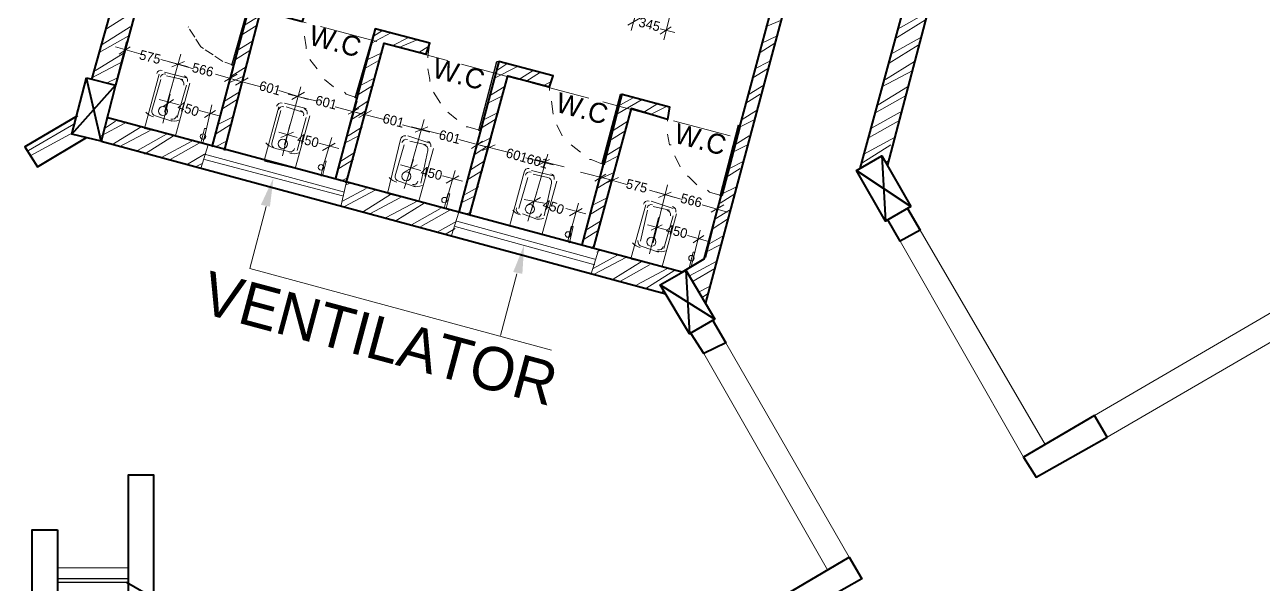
# Model space of a CAD drawing. Header units: millimetres. Extents: x 23593 to 241524, y 4405 to 182732.
# Drawn here: x 69162 to 82035, y 61997 to 67815 of the extents above; entities that cross this region are included whole.
import ezdxf

# ---------------------------------------------------------------- set-up
doc = ezdxf.new("R2010")
doc.units = ezdxf.units.MM
doc.linetypes.add('PDF_IMPORT', pattern=[1, 0.8, -0.2])
for name, color, linetype in [('PDF_0', 7, 'Continuous'), ('PDF_AR_DIMENSION', 7, 'Continuous'), ('PDF_AR_ELEVATION', 2, 'Continuous'), ('PDF_dimensions', 1, 'Continuous'), ('PDF_ST COLUMN', 1, 'Continuous'), ('PDF_Text', 7, 'Continuous'), ('PDF_wall', 7, 'Continuous'), ('PDF_WINDOW', 2, 'Continuous'), ('PDF_window1', 4, 'Continuous')]:
    doc.layers.add(name, color=color, linetype=linetype)
for name, color, linetype, true_color in [('PDF_AR_DOOR', 7, 'Continuous', 0x723939), ('PDF_AR_HATCH', 7, 'Continuous', 0x767676), ('PDF_dimension', 7, 'Continuous', 0x767676), ('PDF_hatch', 7, 'Continuous', 0x767676)]:
    doc.layers.add(name, color=color, linetype=linetype, true_color=true_color)
doc.styles.add('PDF Century Gothic', font='GOTHIC.TTF')

msp = doc.modelspace()

# ---------------------------------------------------------------- linework, layer by layer
at = {"layer": 'PDF_0', "color": 8, "lineweight": 5, "true_color": 0x767676}
for points in [[(75429, 67811), (75561, 67887)], [(70691, 67377), (70823, 67434)], [(71936, 67037), (72069, 67113)], [(73220, 66698), (73352, 66754)], [(74504, 66358), (74617, 66414)], [(75749, 66018), (75882, 66075)]]:
    msp.add_lwpolyline(points, close=True, dxfattribs=at)
for points in [[(75768, 67717), (75882, 67792)], [(70256, 67585), (70143, 67509)], [(71238, 67226), (71370, 67302)], [(71483, 67264), (71351, 67188)], [(70709, 67037), (70596, 66962)], [(71030, 66849), (71144, 66924)], [(72522, 66886), (72635, 66943)], [(72767, 66924), (72635, 66849)], [(71955, 66698), (71823, 66641)], [(72257, 66509), (72389, 66584)], [(73805, 66528), (73918, 66603)], [(74051, 66565), (73918, 66509)], [(73239, 66358), (73107, 66282)], [(73541, 66169), (73673, 66245)], [(75089, 66188), (75202, 66263)], [(75334, 66226), (75202, 66169)], [(74523, 66018), (74390, 65943)], [(76297, 65867), (76429, 65943)], [(74825, 65829), (74957, 65905)], [(75787, 65735), (75674, 65678)], [(76108, 65546), (76221, 65622)]]:
    msp.add_lwpolyline(points, dxfattribs=at)
at = {"layer": 'PDF_AR_DIMENSION', "color": 2, "lineweight": 13}
for points in [[(78468, 65678), (79770, 63451)], [(78260, 65565), (79544, 63319)], [(77732, 62280), (76448, 64508)], [(77505, 62148), (76221, 64395)]]:
    msp.add_lwpolyline(points, dxfattribs=at)
at = {"layer": 'PDF_AR_DOOR', "lineweight": 25}
for points in [[(71332, 67396), (71313, 67396), (71521, 68132), (71521, 68113)], [(72616, 67056), (72597, 67056), (72805, 67774)], [(73900, 66716), (73881, 66716), (74069, 67434), (74088, 67434)], [(75183, 66358), (75164, 66377), (75353, 67094), (75372, 67094)], [(76410, 66037), (76391, 66037), (76580, 66773), (76599, 66754)]]:
    msp.add_lwpolyline(points, close=True, dxfattribs=at)
at = {"layer": 'PDF_AR_DOOR', "linetype": 'PDF_IMPORT', "lineweight": 20, "ltscale": 120.869402}
msp.add_lwpolyline([(71332, 67396), (71219, 67434), (70993, 67585), (70860, 67792)], dxfattribs=at)
at = {"layer": 'PDF_AR_DOOR', "lineweight": 20}
for points in [[(72087, 67566), (72087, 67585), (72069, 67698)], [(73352, 67472), (73352, 67490), (73371, 67623)], [(72201, 67358), (72125, 67453)], [(73371, 67226), (73371, 67245), (73352, 67358)], [(72371, 67170), (72276, 67245)], [(74617, 67132), (74617, 67151), (74655, 67283)], [(72616, 67056), (72503, 67094), (72484, 67113)], [(73484, 67000), (73409, 67113)], [(74655, 66886), (74636, 67019)], [(75844, 66811), (75844, 66830), (75863, 66962)], [(73654, 66830), (73560, 66905)], [(73900, 66716), (73767, 66754), (73749, 66754)], [(74749, 66660), (74692, 66773)], [(74938, 66490), (74843, 66565)], [(75882, 66565), (75863, 66565), (75844, 66679)], [(75976, 66339), (75919, 66452)], [(75183, 66358), (75051, 66414), (75032, 66414)], [(76146, 66150), (76070, 66226), (76052, 66245)], [(76410, 66037), (76278, 66075), (76259, 66094)]]:
    msp.add_lwpolyline(points, dxfattribs=at)
at = {"layer": 'PDF_AR_ELEVATION', "linetype": 'PDF_IMPORT', "lineweight": 20, "ltscale": 760.004133}
msp.add_lwpolyline([(70766, 68189), (76561, 66641)], dxfattribs=at)
at = {"layer": 'PDF_AR_ELEVATION', "lineweight": 20}
for points in [[(82356, 64961), (80280, 63753)], [(80412, 63526), (82488, 64734)]]:
    msp.add_lwpolyline(points, dxfattribs=at)
at = {"layer": 'PDF_AR_HATCH', "lineweight": 5}
for points in [[(70011, 67774), (70313, 67962)], [(71446, 67811), (71597, 67906)], [(76863, 67792), (77033, 67868)], [(78222, 67679), (78524, 67868)], [(78241, 67774), (78543, 67943)], [(69954, 67604), (70256, 67792)], [(71427, 67717), (71578, 67811)], [(72767, 67623), (72975, 67736)], [(72786, 67698), (72880, 67755)], [(69935, 67528), (70238, 67698)], [(71370, 67547), (71521, 67641)], [(72994, 67604), (73145, 67679)], [(73069, 67585), (73239, 67660)], [(76807, 67528), (76958, 67623)], [(76825, 67623), (76976, 67698)], [(78147, 67415), (78449, 67604)], [(78166, 67509), (78468, 67679)], [(69898, 67339), (70200, 67528)], [(71351, 67453), (71502, 67547)], [(72729, 67453), (72880, 67528)], [(73258, 67528), (73352, 67585)], [(69860, 67264), (70181, 67434)], [(71313, 67283), (71464, 67377)], [(72691, 67358), (72861, 67453)], [(74051, 67264), (74277, 67377)], [(74069, 67339), (74183, 67415)], [(74296, 67245), (74447, 67339)], [(76731, 67264), (76882, 67358)], [(76750, 67358), (76901, 67434)], [(78071, 67170), (78392, 67339)], [(78109, 67245), (78411, 67434)], [(70011, 67207), (70124, 67264)], [(71276, 67207), (71446, 67283)], [(72654, 67188), (72805, 67264)], [(74371, 67226), (74523, 67321)], [(74560, 67188), (74636, 67226)], [(71238, 67019), (71389, 67113)], [(72635, 67094), (72786, 67188)], [(73975, 67000), (74126, 67075)], [(73994, 67075), (74145, 67170)], [(76656, 67000), (76807, 67094)], [(76693, 67094), (76844, 67188)], [(78015, 66905), (78317, 67075)], [(78034, 66981), (78336, 67170)], [(71219, 66943), (71370, 67037)], [(72578, 66924), (72729, 67019)], [(75315, 66886), (75580, 67037)], [(75353, 66981), (75485, 67056)], [(75598, 66905), (75749, 67000)], [(75674, 66886), (75825, 66962)], [(71162, 66773), (71313, 66849)], [(72559, 66830), (72710, 66924)], [(73900, 66735), (74051, 66830)], [(73937, 66830), (74088, 66905)], [(76599, 66754), (76750, 66830)], [(76618, 66830), (76769, 66924)], [(77958, 66735), (78260, 66905)], [(69199, 66509), (69690, 66792)], [(69218, 66452), (69671, 66698)], [(69954, 66660), (70200, 66792)], [(69992, 66735), (70105, 66811)], [(70068, 66565), (70370, 66754)], [(70143, 66547), (70464, 66716)], [(71144, 66679), (71295, 66773)], [(72522, 66660), (72673, 66754)], [(75259, 66622), (75410, 66716)], [(75278, 66716), (75429, 66811)], [(77939, 66641), (78241, 66811)], [(69294, 66339), (69803, 66641)], [(70332, 66509), (70634, 66679)], [(70407, 66471), (70709, 66660)], [(70577, 66433), (70898, 66603)], [(70672, 66414), (70974, 66584)], [(71144, 66547), (71257, 66603)], [(72484, 66584), (72635, 66660)], [(73843, 66471), (73994, 66565)], [(73862, 66565), (74013, 66641)], [(76523, 66490), (76674, 66565)], [(76542, 66565), (76693, 66660)], [(77864, 66377), (78166, 66565)], [(77883, 66471), (78203, 66641)], [(70842, 66358), (71030, 66471)], [(72446, 66396), (72597, 66490)], [(75183, 66377), (75334, 66452)], [(75202, 66452), (75353, 66547)], [(70936, 66339), (71011, 66377)], [(72427, 66320), (72578, 66414)], [(73767, 66207), (73918, 66301)], [(73786, 66301), (73937, 66396)], [(76448, 66226), (76599, 66320)], [(76486, 66320), (76637, 66396)], [(78109, 66377), (78128, 66396)], [(72446, 66188), (72522, 66226)], [(75108, 66112), (75259, 66207)], [(75127, 66207), (75296, 66282)], [(72465, 65980), (72710, 66112)], [(72484, 65924), (72805, 66094)], [(72503, 66150), (72540, 66169)], [(72673, 65867), (72975, 66056)], [(73711, 66037), (73881, 66131)], [(76391, 65961), (76542, 66056)], [(76410, 66056), (76561, 66131)], [(72748, 65848), (73069, 66018)], [(72918, 65810), (73239, 65980)], [(73012, 65773), (73314, 65961)], [(73692, 65961), (73843, 66037)], [(75051, 65848), (75202, 65943)], [(75070, 65943), (75221, 66018)], [(73182, 65735), (73484, 65905)], [(73277, 65716), (73579, 65886)], [(73749, 65848), (73805, 65867)], [(76316, 65697), (76467, 65792)], [(76335, 65792), (76486, 65886)], [(73447, 65659), (73654, 65773)], [(73541, 65641), (73635, 65697)], [(74976, 65584), (75127, 65678)], [(74994, 65678), (75145, 65773)], [(76259, 65527), (76429, 65622)], [(75051, 65489), (75070, 65508)], [(75070, 65282), (75315, 65414)], [(75108, 65452), (75145, 65471)], [(76240, 65452), (76391, 65527)], [(75089, 65225), (75410, 65395)], [(75278, 65169), (75580, 65357)], [(75353, 65150), (75655, 65320)], [(75523, 65112), (75844, 65282)], [(76070, 65206), (76354, 65357)], [(76108, 65150), (76335, 65282)], [(75617, 65074), (75919, 65263)], [(75787, 65036), (75806, 65055)], [(76165, 65036), (76278, 65093)], [(76203, 64980), (76259, 65018)]]:
    msp.add_lwpolyline(points, dxfattribs=at)
at = {"layer": 'PDF_dimension', "lineweight": 5}
for points in [[(75995, 68415), (75806, 67660)], [(75617, 68302), (75466, 67755), (75617, 68321)], [(75919, 67736), (75768, 67774)], [(70068, 67056), (70219, 67641)], [(70105, 67585), (70370, 67509)], [(70860, 67377), (70577, 67453)], [(70653, 67434), (70917, 67358)], [(71162, 66754), (71332, 67358)], [(71408, 67226), (71144, 67302)], [(71295, 66716), (71446, 67321)], [(71332, 67245), (71616, 67170)], [(70596, 66792), (70672, 67094)], [(72106, 67037), (71804, 67132)], [(71899, 67094), (72201, 67019)], [(70558, 67037), (70766, 66981)], [(71030, 66641), (71106, 66981)], [(72673, 66886), (72389, 66962)], [(72446, 66414), (72616, 67019)], [(72559, 66377), (72729, 66981)], [(71181, 66867), (70974, 66924)], [(72597, 66905), (72899, 66830)], [(71804, 66698), (71993, 66641)], [(71842, 66452), (71918, 66773)], [(73371, 66698), (73088, 66773)], [(73182, 66754), (73484, 66679)], [(72427, 66528), (72220, 66584)], [(72257, 66320), (72352, 66641)], [(73956, 66547), (73673, 66622)], [(73730, 66075), (73881, 66660)], [(73843, 66037), (74013, 66641)], [(73881, 66565), (74183, 66490)], [(74655, 66358), (74371, 66433)], [(73069, 66358), (73277, 66301)], [(73107, 66112), (73201, 66414)], [(73541, 65980), (73635, 66301)], [(74466, 66414), (74768, 66339)], [(75013, 65735), (75164, 66320)], [(75127, 65697), (75296, 66301)], [(73711, 66188), (73503, 66245)], [(75240, 66207), (74938, 66282)], [(75164, 66226), (75429, 66150)], [(74390, 65773), (74485, 66075)], [(75919, 66018), (75655, 66094)], [(75731, 66075), (75995, 65999)], [(74353, 65999), (74560, 65961)], [(74825, 65622), (74919, 65961)], [(76467, 65867), (76203, 65943)], [(76240, 65395), (76391, 65999)], [(74994, 65848), (74787, 65905)], [(75655, 65433), (75749, 65810)], [(75636, 65735), (75844, 65678)], [(76108, 65376), (76184, 65678)], [(76259, 65565), (76052, 65622)]]:
    msp.add_lwpolyline(points, dxfattribs=at)
for points in [[(70785, 67509), (70615, 66905)], [(72031, 67170), (71861, 66565)], [(73314, 66830), (73145, 66226)], [(74598, 66471), (74428, 65886)], [(75844, 66150), (75693, 65546)]]:
    msp.add_lwpolyline(points, close=True, dxfattribs=at)
at = {"layer": 'PDF_dimensions', "lineweight": 13}
for points in [[(71068, 66565), (70993, 66320)], [(71030, 66471), (72484, 66075)], [(71030, 66414), (72465, 66037)], [(72503, 66169), (72446, 65924)], [(73673, 65867), (73598, 65622)], [(73635, 65716), (75089, 65320)], [(73654, 65773), (75089, 65376)], [(75127, 65471), (75051, 65225)]]:
    msp.add_lwpolyline(points, dxfattribs=at)
at = {"layer": 'PDF_dimensions', "color": 70, "lineweight": 13, "true_color": 0x7fff00}
for points in [[(71672, 65924), (71502, 65282), (74636, 64432)], [(74277, 65225), (74107, 64583)]]:
    msp.add_lwpolyline(points, dxfattribs=at)
at = {"layer": 'PDF_dimensions', "color": 70, "true_color": 0x7fff00, "transparency": 33554559}
for points in [[(71616, 65943), (71748, 66226), (71710, 65924)], [(74239, 65244), (74353, 65527), (74334, 65225)]]:
    msp.add_solid(points, dxfattribs=at)
at = {"layer": 'PDF_hatch', "lineweight": 5}
for points in [[(70558, 67302), (70407, 66735), (70728, 66660), (70879, 67207)], [(70842, 67264), (70615, 67321)], [(70634, 67283), (70804, 67245)], [(70842, 67188), (70747, 66849)], [(71804, 66962), (71653, 66414)], [(72087, 66943), (71861, 67000)], [(71880, 66962), (72050, 66905)], [(71653, 66396), (71974, 66320), (72125, 66867)], [(72087, 66849), (71993, 66509)], [(70596, 66792), (70596, 66792)], [(73371, 66584), (73145, 66660)], [(73163, 66603), (73333, 66565)], [(71842, 66452), (71842, 66452)], [(72937, 66056), (73258, 65980), (73409, 66528)], [(74655, 66245), (74428, 66301)], [(74296, 65905), (74390, 66226)], [(74541, 65641), (74692, 66188)], [(73107, 66112), (73107, 66112)], [(75617, 65943), (75466, 65395)], [(75901, 65905), (75674, 65980)], [(75693, 65924), (75863, 65886)], [(74485, 65792), (74334, 65848)], [(75466, 65376), (75787, 65301), (75938, 65848)], [(75561, 65565), (75636, 65886)], [(75901, 65829), (75806, 65489)], [(74220, 65716), (74523, 65641)], [(74390, 65773), (74390, 65773)], [(75655, 65433), (75655, 65433)]]:
    msp.add_lwpolyline(points, dxfattribs=at)
for points in [[(70691, 66811), (70521, 66867, -0.414213), (70483, 66924), (70577, 67245)], [(71936, 66490), (71767, 66528, -0.414213), (71729, 66584), (71823, 66924)], [(73121, 66661, 0.414213), (73069, 66622), (72937, 66075)], [(73220, 66131), (73050, 66188, -0.414213), (73012, 66245), (73107, 66565)], [(73310, 66566, -0.414213), (73352, 66509), (73277, 66169)], [(74405, 66321, 0.414213), (74353, 66282), (74202, 65716)], [(74447, 66263), (74598, 66226, -0.414213), (74636, 66169), (74560, 65829)], [(75749, 65452), (75580, 65508, -0.414213), (75536, 65570)]]:
    msp.add_lwpolyline(points, format="xyb", dxfattribs=at)
for centre in [(70598, 66917), (71844, 66577), (73128, 66238), (74412, 65898), (75676, 65558)]:
    msp.add_circle(centre, 47.2, dxfattribs=at)
for centre, radius, start, end in [((70579, 67295), 47.2, 74.9954, 164.9953), ((70617, 67257), 47.2, 74.9954, 164.9953), ((70768, 67200), 47.2, 344.9954, 74.9953), ((70806, 67238), 47.2, 344.9954, 74.9953), ((71825, 66955), 47.2, 74.9954, 164.9953), ((71844, 66917), 47.2, 74.9954, 164.9953), ((70542, 67012), 160, 221.108, 254.9954), ((70712, 66974), 160, 254.9954, 288.8828), ((70693, 66879), 47.2, 254.9954, 344.9953), ((72014, 66879), 47.2, 344.9954, 74.9953), ((72052, 66898), 47.2, 344.9954, 74.9953), ((71788, 66691), 160, 221.108, 254.9954), ((73128, 66577), 47.2, 74.9954, 164.9953), ((73336, 66559), 47.2, 344.9954, 74.9953), ((71920, 66540), 47.2, 254.9954, 344.9953), ((71957, 66634), 160, 254.9954, 288.8828), ((73071, 66332), 160, 221.108, 254.9954), ((73203, 66200), 47.2, 254.9954, 344.9953), ((74412, 66238), 47.2, 74.9954, 164.9953), ((74619, 66219), 47.2, 344.9954, 74.9953), ((73241, 66294), 160, 254.9954, 288.8828), ((75639, 65936), 47.2, 74.9954, 164.9953), ((75676, 65898), 47.2, 74.9954, 164.9953), ((75884, 65879), 47.2, 344.9954, 74.9953), ((74355, 65992), 160, 221.108, 254.9954), ((74317, 65898), 47.2, 164.9954, 254.9953), ((74506, 65954), 160, 254.9954, 288.8828), ((74487, 65860), 47.2, 254.9954, 344.9953), ((75827, 65841), 47.2, 344.9954, 74.9953), ((75601, 65652), 160, 221.108, 254.9954), ((75771, 65615), 160, 254.9954, 288.8828), ((75752, 65520), 47.2, 254.9954, 344.9953)]:
    msp.add_arc(centre, radius, start, end, dxfattribs=at)
at = {"layer": 'PDF_ST COLUMN', "color": 6, "lineweight": 40}
for points in [[(69803, 67264), (70105, 67188), (69954, 66603), (69652, 66679)], [(78373, 65924), (78109, 65773), (77807, 66301), (78071, 66452)], [(76335, 64753), (76070, 64602), (75768, 65112), (76033, 65263)]]:
    msp.add_lwpolyline(points, close=True, dxfattribs=at)
for points in [[(69954, 66603), (69803, 67264)], [(69652, 66679), (70105, 67188)], [(78071, 66452), (78109, 65773)], [(77807, 66301), (78373, 65924)], [(76033, 65263), (76070, 64602)], [(75768, 65112), (76335, 64753)]]:
    msp.add_lwpolyline(points, dxfattribs=at)
at = {"layer": 'PDF_wall', "lineweight": 40}
for points in [[(77845, 66320), (78826, 69926), (79053, 69869), (78128, 66358)], [(69860, 67245), (70200, 68472), (70804, 68321), (70766, 68189), (70407, 68302), (70105, 67188)], [(76240, 64923), (77127, 68245), (76995, 68264), (76221, 65376), (75995, 65244), (70011, 66849)], [(71238, 66509), (71616, 67962), (72050, 67849), (72087, 67962), (71521, 68113), (71106, 66547)], [(72503, 66169), (72899, 67623), (73333, 67509), (73371, 67623), (72805, 67774), (72389, 66207)], [(73786, 65829), (74183, 67283), (74617, 67170), (74655, 67283), (74088, 67434), (73673, 65867)], [(74957, 65527), (75372, 67094), (75863, 66962), (75844, 66830), (75466, 66943), (75070, 65489)], [(69709, 66867), (69162, 66547), (69294, 66339), (69803, 66641)], [(69954, 66603), (75825, 65018)], [(78336, 65905), (78468, 65678), (78260, 65565), (78128, 65792)], [(76316, 64734), (76448, 64508), (76221, 64395), (76089, 64602)], [(70502, 61865), (70502, 63130), (70238, 63130), (70238, 61525), (70407, 61620), (76429, 58146), (76561, 58354), (70219, 62016)]]:
    msp.add_lwpolyline(points, dxfattribs=at)
at = {"layer": 'PDF_wall', "color": 2, "lineweight": 15}
for points in [[(71049, 66735), (71011, 66584), (70993, 66584), (71030, 66735)], [(72295, 66396), (72257, 66245), (72238, 66245), (72276, 66396)], [(73579, 66056), (73541, 65905), (73522, 65905), (73560, 66056)], [(74862, 65716), (74825, 65546), (74806, 65565), (74843, 65716)], [(76127, 65452), (76089, 65301), (76070, 65301), (76108, 65452)]]:
    msp.add_lwpolyline(points, close=True, dxfattribs=at)
at = {"layer": 'PDF_wall', "lineweight": 40}
for points in [[(80412, 63526), (80280, 63753), (79544, 63319), (79676, 63111)], [(69501, 62564), (69501, 61091), (69237, 61091), (69237, 62564)], [(77127, 61639), (76995, 61846), (77732, 62280), (77864, 62054)]]:
    msp.add_lwpolyline(points, close=True, dxfattribs=at)
at = {"layer": 'PDF_wall', "color": 2, "lineweight": 15}
for centre in [(71014, 66653), (72241, 66332), (73524, 65992), (74808, 65634), (76092, 65388)]:
    msp.add_circle(centre, 28.3, dxfattribs=at)
at = {"layer": 'PDF_WINDOW', "lineweight": 9}
msp.add_lwpolyline([(70238, 62167), (69501, 62167)], dxfattribs=at)
at = {"layer": 'PDF_window1', "lineweight": 25}
for points in [[(70238, 62054), (69501, 62054)], [(70238, 62016), (69501, 62016)]]:
    msp.add_lwpolyline(points, dxfattribs=at)

# ---------------------------------------------------------------- texts
at = {"layer": 'PDF_Text', "color": 8, "true_color": 0x767676, "char_height": 100, "attachment_point": 4, "style": 'PDF Century Gothic'}
for s, insert, rotation in [('345', (75547, 67846), 345.9638), ('575', (70356, 67506), 345.9638), ('566', (70904, 67374), 345.9638), ('601', (71603, 67185), 344.7459), ('601', (72187, 67034), 345.9638), ('450', (70756, 66976), 341.5632), ('601', (72886, 66845), 345.9638), ('601', (73471, 66675), 345.9638), ('450', (71999, 66638), 345.9638), ('601601', (74169, 66487), 344.0775), ('450', (73282, 66298), 345.9638), ('575', (75415, 66166), 345.9638), ('566', (75982, 66015), 345.9638), ('450', (74551, 65957), 341.5632), ('450', (75831, 65694), 345.9638)]:
    msp.add_mtext(s, dxfattribs=dict(at, insert=insert, rotation=rotation))
at = {"layer": 'PDF_Text', "char_height": 208, "attachment_point": 4, "style": 'PDF Century Gothic'}
for insert, rotation in [((72127, 67712), 345.069), ((73411, 67372), 345.069), ((74694, 67013), 345.0695), ((75922, 66692), 345.0695)]:
    msp.add_mtext('W.C', dxfattribs=dict(at, insert=insert, rotation=rotation))
at = {"layer": 'PDF_Text', "color": 232, "true_color": 0xdd006e, "insert": (71027, 65040), "char_height": 450, "attachment_point": 4, "rotation": 345.0095, "style": 'PDF Century Gothic'}
msp.add_mtext('VENTILATOR', dxfattribs=at)

doc.saveas('drawing.dxf')
